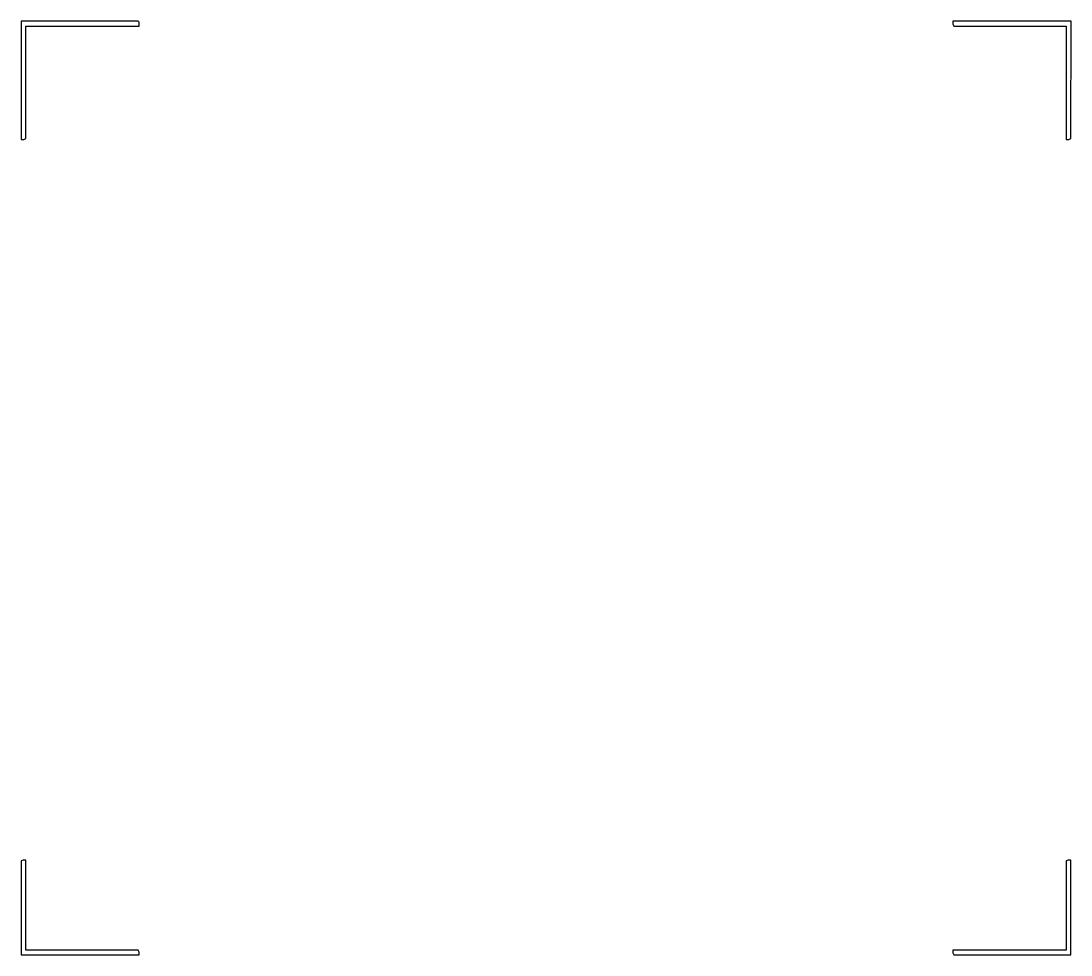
# Model space of a CAD drawing. Extents: x 0 to 9.01, y 0 to 8.02.
import ezdxf

# ---------------------------------------------------------------- set-up
doc = ezdxf.new("R2010")
doc.units = 0
doc.layers.add('Layer_1', color=7, linetype='CONTINUOUS')

msp = doc.modelspace()

# ---------------------------------------------------------------- linework, layer by layer
at = {"layer": 'Layer_1', "color": 7}
for points in [[(1.00103, 8.015076), (0.000071, 8.01442), (0.000071, 6.99886), (0.023062, 6.999495), (0.042656, 7.007463), (0.042798, 7.971647), (1.015641, 7.971647), (1.015032, 7.995196), (1.01395, 8.006462), (1.006044, 8.014739), (1.00104, 8.015076), (1.00103, 8.015076)], [(8.000056, 8.012021), (7.999454, 7.989081), (8.009502, 7.970935), (8.878394, 7.971647), (8.971737, 7.971647), (8.971737, 6.99886), (8.99473, 6.999499), (9.014322, 7.007464), (9.014463, 8.01442), (8.000066, 8.01442), (8.000066, 8.012021), (8.000056, 8.012021)], [(0.040089, 0.814689), (0.018253, 0.814972), (0.000352, 0.806948), (0.00007, 0.603282), (0.00007, 0.000022), (1.01563, 0.000022), (1.014992, 0.023024), (1.007027, 0.042626), (0.042787, 0.042767), (0.042787, 0.815037), (0.040407, 0.81474), (0.040089, 0.814712), (0.040089, 0.814689)], [(9.011754, 0.814689), (8.989911, 0.814972), (8.971999, 0.806948), (8.971717, 0.603282), (8.971717, 0.042757), (7.998873, 0.042757), (7.999512, 0.019755), (8.007477, 0.000153), (9.014452, 0.000012), (9.014452, 0.815017), (9.01207, 0.81472), (9.011751, 0.814692), (9.011754, 0.814689)]]:
    msp.add_lwpolyline(points, dxfattribs=at)

doc.saveas('drawing.dxf')
